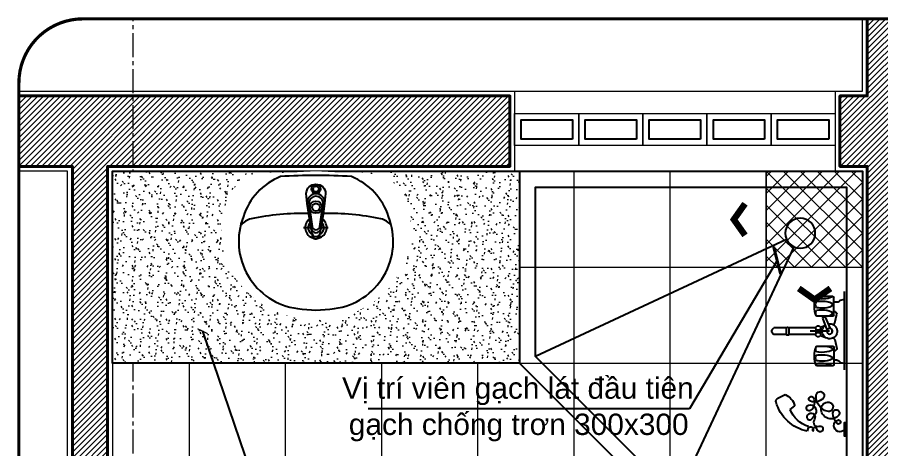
# Model space of a CAD drawing. Header units: millimetres. Extents: x -229618 to 2906, y -178063 to 96806.
# Drawn here: x -110499 to -107802, y -54391 to -53040 of the extents above; entities that cross this region are included whole.
import ezdxf

# ---------------------------------------------------------------- set-up
doc = ezdxf.new("R2010")
doc.units = ezdxf.units.MM
doc.header["$LTSCALE"] = 200
doc.header["$MEASUREMENT"] = 0
doc.set_wipeout_variables(frame=1)
doc.linetypes.add('CENTER2', pattern=[1.125, 0.75, -0.125, 0.125, -0.125])
doc.linetypes.add('DASHED2', pattern=[0.375, 0.25, -0.125])
doc.layers.get('0').update_dxf_attribs({"color": 95, "linetype": 'CONTINUOUS'})
for name, color, linetype, lineweight in [('cat', 1, 'CONTINUOUS', 40), ('hatch', 250, 'CONTINUOUS', 5), ('khuat', 8, 'DASHED2', 15), ('thay', 7, 'CONTINUOUS', 18), ('tim', 18, 'CENTER2', 9)]:
    doc.layers.add(name, color=color, linetype=linetype, lineweight=lineweight)
for name, color, linetype in [('DIM', 251, 'CONTINUOUS'), ('NOITHAT', 99, 'CONTINUOUS'), ('TEXT', 33, 'CONTINUOUS')]:
    doc.layers.add(name, color=color, linetype=linetype)
doc.styles.add('Arial iso', font='vnarial_0.ttf')
doc.styles.add('NHO2', font='vncc-rms.shx', dxfattribs={"width": 0.65})
doc.styles.add('Scale', font='vnsimli.shx', dxfattribs={"width": 0.65, "bigfont": 'bigfont.shx'})
doc.dimstyles.new('Scale', dxfattribs={"dimscale": 75, "dimtxt": 2, "dimasz": 1, "dimexe": 1.6, "dimexo": 0, "dimgap": 0.8, "dimtad": 1, "dimdec": 0, "dimzin": 0, "dimdsep": 46, "dimtxsty": 'Scale', "dimblk": 'ARCHTICK', "dimcen": 0.1, "dimdle": 1, "dimclrd": 256, "dimclre": 256, "dimclrt": 3, "dimadec": 0, "dimazin": 0, "dimtfac": 1, "dimtdec": 0, "dimtix": 1, "dimtmove": 2, "dimatfit": 3, "dimldrblk": 'ARCHTICK', "dimfxl": 0, "dimtolj": 1, "dimtzin": 0, "dimarcsym": 0})

# ---------------------------------------------------------------- blocks, each defined once
blk = doc.blocks.new('_ArchTick')
at = {"color": 0, "linetype": 'ByBlock', "const_width": 0.15}
blk.add_lwpolyline([(-0.5, -0.5), (0.5, 0.5)], dxfattribs=at)
blk = doc.blocks.new('bon tam dung 1000x1000')
for p, q in [((-276524.6, -29330.1), (-275741, -28963.7)), ((-275717.5, -28987.2), (-276083.9, -29770.8))]:
    blk.add_line(p, q)
blk.add_lwpolyline([(-276104.6, -29820.8), (-275504.6, -29820.8), (-275504.6, -28750.8), (-276574.6, -28750.8), (-276574.6, -29350.8), (-276104.6, -29820.8)])
blk.add_lwpolyline([(-276083.9, -29770.8), (-275554.6, -29770.8), (-275554.6, -28800.8), (-276524.6, -28800.8), (-276524.6, -29330.1)], close=True)
blk.add_circle((-275698.3, -28944.5), 46.9)
blk = doc.blocks.new('voi sen')
for p, q in [((-122.7, -5.8), (122.7, -5.8)), ((-99.7, -18), (-102, -5.8)), ((95.6, -18), (98, -5.8)), ((-110.5, -42.2), (-110.5, -93.6)), ((-52.6, -38.7), (-107, -38.7)), ((-92.6, -28.3), (-92.6, -38.7)), ((-28.2, -35.7), (-55.5, -29.7)), ((-49.1, -42.2), (-49.1, -93.6)), ((-2, -52.1), (-2, -112.7)), ((6.6, -49.4), (42.4, -64.7)), ((24.2, -35.7), (51.5, -29.7)), ((45, -42.2), (45, -93.6)), ((48.6, -38.7), (103, -38.7)), ((88.6, -28.3), (88.6, -38.7)), ((106.5, -42.2), (106.5, -93.6)), ((-15.3, -81.1), (-21.4, -65.4)), ((2.4, -59.9), (39.1, -73.4)), ((11.3, -81.1), (17.4, -65.4)), ((-15.3, -81.1), (-19.3, -85.1)), ((-19.3, -85.1), (-19.3, -90.8)), ((-19.3, -90.8), (-15.3, -94.8)), ((-9.6, -81.1), (-15.3, -81.1)), ((-15.3, -94.8), (-9.6, -94.8)), ((-12.5, -94.8), (-12.5, -179.1)), ((-9.6, -81.1), (5.6, -81.1)), ((-5.6, -85.1), (-9.6, -81.1)), ((-9.6, -94.8), (-5.6, -90.8)), ((5.6, -94.8), (-9.6, -94.8)), ((-5.6, -90.8), (-5.6, -85.1)), ((5.6, -81.1), (1.6, -85.1)), ((1.6, -85.1), (1.6, -90.8)), ((1.6, -90.8), (5.6, -94.8)), ((11.3, -81.1), (5.6, -81.1)), ((5.6, -94.8), (11.3, -94.8)), ((8.4, -94.8), (8.4, -179.1)), ((15.3, -85.1), (11.3, -81.1)), ((11.3, -94.8), (15.3, -90.8)), ((15.3, -90.8), (15.3, -85.1)), ((-299.6, -118.4), (-314.4, -121.9)), ((-246.7, -174.9), (-235.3, -160.9)), ((8.4, -179.1), (-12.5, -179.1)), ((-12.5, -187.6), (-12.5, -226.2)), ((8.4, -187.6), (-12.5, -187.6)), ((8.4, -187.6), (8.4, -226.2)), ((-211.5, -214.2), (-199.5, -190.7))]:
    blk.add_line(p, q)
blk.add_lwpolyline([(-329, 0), (-288.4, 0), (-288.4, -6.8), (-329, -6.8)], close=True)
blk.add_lwpolyline([(-309.2, -5.4, 1.296082), (-279.4, -26.7, 1.917127), (-289.6, -29.2, 0.167053), (-258.1, -42, 1.448302), (-264, -23.3, 0.673139), (-247.9, -78.6, 0.486099), (-224, -53.9, 1.074451), (-252.1, -59.9, 0.361514), (-201.9, -94, 1.428906), (-212.1, -72.7, 0.287584), (-220.6, -111.9, 1.502211), (-210.4, -102.5, 0.316107), (-247.9, -109.3, 1.315856), (-232.5, -117.8, 0.643473), (-259.8, -96.5, 0.070392), (-277.7, -109.3, 0.515207), (-275.9, -121.2, 1.801469), (-277.7, -99.9, -0.730196), (-298.9, -84.6, 2.626927), (-309.2, -90.6, -0.91518), (-310.9, -105.9, -0.978175), (-310.9, -102.5, -0.823089), (-307, -120.1, 1.030732)], format="xyb")
blk.add_circle((-2, -52.1), 8.98)
for centre, radius, start, end in [((-96.2, -17.3), 3.51, 190.9342, 244.0927), ((-101.8, -28.8), 9.19, 2.5704, 64.0927), ((97.8, -28.8), 9.19, 115.9073, 177.4296), ((92.2, -17.3), 3.51, 295.9073, 349.0658), ((-107, -42.2), 3.51, 90, 180), ((-55, -38.7), 9.02, 93.3689, 179.6356), ((-52.6, -42.2), 3.51, 0, 90), ((-36.9, -50.2), 16.9, 33.136, 59.1863), ((-2, -52.1), 23.5, 351.179, 325.5025), ((32.9, -50.2), 16.9, 120.8137, 146.864), ((48.6, -42.2), 3.51, 90, 180), ((51, -38.7), 9.02, 0.3644, 86.6311), ((103, -42.2), 3.51, 0, 90), ((38.7, -68.3), 5.13, 274.9908, 44.6088), ((-107.4, -84.3), 9.79, 251.3249, 288.6751), ((-79.8, -21.8), 78.1, 246.834, 293.166), ((-85.4, -78.8), 17.2, 239.5437, 300.4563), ((-57.8, -75.6), 19.9, 244.1068, 295.8932), ((53.8, -75.6), 19.9, 244.1068, 295.8932), ((75.8, -21.8), 78.1, 246.834, 293.166), ((81.3, -78.8), 17.2, 239.5437, 300.4563), ((103.4, -84.3), 9.79, 251.3249, 288.6751), ((-187.2, -94.6), 130, 192.1102, 253.6823), ((-214, -91.2), 89.8, 197.5722, 248.6715), ((-248.8, -213.4), 54.3, 24.7573, 75.5935), ((-9.2, -183.3), 5.39, 127.2582, 232.7418), ((5.2, -183.3), 5.39, 307.2582, 52.7418), ((-220.8, -209.4), 10.4, 253.6823, 332.9058), ((-2, -220.9), 11.7, 206.8707, 333.1293)]:
    blk.add_arc(centre, radius, start, end)
at = {"extrusion": (0, 0, -1)}
for centre, start_param, end_param in [((-112.9, -76.4), 0.240539, 2.117435), ((53.8, -76.4), 5.256148, 8.40062), ((81.3, -76.4), 4.16575, 8.40062), ((53.8, -76.4), 10.448935, 10.451815)]:
    blk.add_ellipse(centre, major_axis=(0, 33), ratio=0.308277, start_param=start_param, end_param=end_param, dxfattribs=at)
for centre, start_param, end_param in [((-85.4, -76.4), 4.16575, 8.40062), ((-57.8, -76.4), 5.256148, 8.40062), ((108.9, -76.4), 0.240539, 2.117435), ((-57.8, -76.4), 10.448935, 10.451815)]:
    blk.add_ellipse(centre, major_axis=(0, 33), ratio=0.308277, start_param=start_param, end_param=end_param)
blk.add_open_spline([(1.3, -44.5), (0.6, -45), (-0.6, -45.9), (0.7, -42.6), (-0.7, -45.8), (0.1, -42.7), (-2.1, -46.1), (-0.8, -43), (-0.3, -45.5), (-3.2, -45.3), (-1.7, -43.7), (-0.4, -44.3), (-3.7, -44.8), (-1.6, -43.5), (-2.9, -44.9), (-2.7, -43.1), (-3.6, -46.3), (-4.5, -42.7), (-1.9, -45.7), (-4.4, -45.2), (-5.6, -45.4)], degree=3, knots=[0, 0, 0, 0, 568.134721, 1123.169269, 1616.378313, 2016.53444, 2635.629623, 3118.672723, 3514.287506, 4143.124786, 4716.379127, 4837.224026, 5505.115343, 5774.448331, 6099.929439, 6319.034324, 6852.912874, 7381.452338, 7952.504332, 8849.986212, 8849.986212, 8849.986212, 8849.986212])
blk = doc.blocks.new('19')
blk.add_wipeout([(223.1, -11.6), (0, 0), (-223.1, -11.6), (-259.1, -59.7), (-285.2, -112.6), (-293.4, -141.6), (-296.2, -200), (-285.5, -259.5), (-263.1, -313.7), (-228, -364.4), (-185.2, -404.4), (-131.9, -436.1), (-76.5, -455.6), (-29.7, -462.1), (29.7, -462.1), (76.5, -455.6), (131.9, -436.1), (185.2, -404.4), (228, -364.4), (263.1, -313.7), (285.5, -259.5), (296.2, -200), (293.4, -141.6), (285.2, -112.6), (259.1, -59.7)]).dxf.layer = 'NOITHAT'
at = {"layer": 'NOITHAT'}
for points in [[(-110.8, -16.9, 0.22408), (-226.4, -141.7), (-226.4, -141.7, 0.48736), (-57.5, -429.2), (-57.5, -429.2, 0.077162), (57.5, -429.2)], [(57.5, -429.2, 0.48736), (226.4, -141.7), (226.4, -141.7, 0.22408), (110.8, -16.9), (110.8, -16.9, 0.033682), (-110.8, -16.9)], [(-12, -194.5), (-14, -182.5), (-14, -182.5, -0.090943), (-16, -176.1), (-16, -176.1), (-22, -134.5), (-27, -101.4), (-30.2, -70), (-30.2, -70, -0.413838), (0, -40.5), (0, -40.5, -0.413838), (30.2, -70), (30.2, -70), (27, -101.4), (22, -134.5), (16, -176.1), (16, -176.1, -0.090943), (14, -182.5), (14, -182.5), (12, -194.5)], [(12, -194.5), (11, -202), (11, -202, -0.409667), (0, -212), (0, -212, -0.409667), (-11, -202), (-11, -202), (-12, -194.5)], [(-12, -194.5, 0.146126), (-9.3, -200.5)]]:
    blk.add_lwpolyline(points, format="xyb", dxfattribs=at)
at = {"layer": 'NOITHAT', "color": 251}
for points in [[(27, -101.4, 0.462811), (0, -70.4), (0, -70.4, 0.462811), (-27, -101.4)], [(-22.4, -131.9, 0.054743), (-202.5, -148.5), (-202.5, -148.5, 0.145929), (-235.1, -168.8)], [(202.5, -148.5, 0.054743), (22.4, -131.9)], [(-19.9, -149.3, 0.636237), (-8, -208.8)], [(-18.3, -160.1, 0.482438), (-11.6, -197.8)], [(8, -208.8, 0.636237), (19.9, -149.3)], [(11.6, -197.8, 0.482438), (18.3, -160.1)], [(235.1, -168.8, 0.145929), (202.5, -148.5)], [(-14, -182.5, 0.245866), (0, -192.2), (0, -192.2, 0.245866), (14, -182.5)], [(-9.3, -200.5, 0.230616), (0, -204.5), (0, -204.5, 0.389882), (12, -194.5)]]:
    blk.add_lwpolyline(points, format="xyb", dxfattribs=at)
blk.add_lwpolyline([(0, -78.4), (0, -78.4, 0.414214), (-22, -99.4), (-12, -173.1), (-12, -173.1, 0.389882), (0, -183.2), (0, -183.2, 0.389882), (12, -173.1), (12, -173.1), (22, -99.4), (22, -99.4, 0.414214)], format="xyb", close=True, dxfattribs=at)
for points in [[(-38.4, -176.3), (-16, -176.3)], [(16, -176.3), (38.4, -176.3)], [(0, -214.6), (0, -212)]]:
    blk.add_lwpolyline(points, dxfattribs=at)
for centre, radius in [((0, -55.9), 14.3), ((0, -55.9), 8.91), ((0, -112.5), 19), ((0, -112.5), 12)]:
    blk.add_circle(centre, radius, dxfattribs=at)

msp = doc.modelspace()

# ---------------------------------------------------------------- hatches: boundary and pattern name
at = {"layer": 'hatch', "linetype": 'Continuous'}
h = msp.add_hatch(dxfattribs=at)
h.set_pattern_fill('ANSI31', color=256, scale=100, style=0)
h.set_pattern_definition([(45, (-285883.295, -7199.217), (-8.8388348, 8.8388348), [])])
h.paths.add_polyline_path([(-107847, -54606.1), (-107847, -53506.1), (-107932, -53506.1), (-107932, -53286.1), (-107847, -53286.1), (-107847, -53045.2), (-107627, -53045.2), (-107627, -55386.1), (-107847, -55386.1)])
h.paths.add_polyline_path([(-110494, -53286.1), (-108962, -53286.1), (-108962, -53506.1), (-110217, -53506.1), (-110217, -54636.1), (-110327, -54636.1), (-110327, -53506.1), (-110494, -53506.1)])
h.paths.add_polyline_path([(-110327, -55386.1), (-110217, -55386.1), (-110217, -55496.1), (-108227, -55496.1), (-108227, -54606.1), (-108117, -54606.1), (-108117, -55496.1), (-107847, -55496.1), (-107847, -55606.1), (-110217, -55606.1), (-110217, -55752.8), (-110327, -55752.8)])
edge = h.paths.add_edge_path()
edge.add_arc((-107748.4, -55552.8), 200, 270, 307.3846, ccw=False)
edge.add_line((-107748.4, -55752.8), (-107847, -55752.8))
edge.add_line((-107847, -55752.8), (-107847, -55606.1))
edge.add_line((-107847, -55606.1), (-107627, -55606.1))
edge.add_line((-107627, -55606.1), (-107627, -55711.7))
h = msp.add_hatch(dxfattribs=at)
h.set_pattern_fill('_USER', color=256, scale=300, angle=90, style=0, double=1, pattern_type=0)
h.set_pattern_definition([(90, (-107862, -53521.05), (300, 2e-14), []), (7e-15, (-107862, -53521.05), (4e-14, -300), [])])
h.paths.add_polyline_path([(-107862, -53521.1), (-107862, -54591.1), (-108242, -54591.1), (-108242, -55481.1), (-110202, -55481.1), (-110202, -55386.1), (-110202, -54636.1), (-110202, -53521.1)])
h = msp.add_hatch(dxfattribs=at)
h.set_pattern_fill('ANSI37', color=256, scale=300, angle=90, style=0)
h.set_pattern_definition([(135, (-107862, -53821.054), (-26.5165, -26.5165), []), (225, (-107862, -53821.054), (26.5165, -26.5165), [])])
h.paths.add_polyline_path([(-107862, -53821.1), (-107862, -53521.1), (-108162, -53521.1), (-108162, -53821.1)])

# ---------------------------------------------------------------- linework, layer by layer
at = {"layer": 'cat', "linetype": 'Continuous'}
for points in [[(-108117, -54606.1), (-108117, -55496.1), (-107847, -55496.1), (-107847, -54606.1), (-107847, -53506.1), (-107932, -53506.1), (-107932, -53286.1), (-107847, -53286.1), (-107847, -53045.2)], [(-110494, -53286.1), (-108962, -53286.1), (-108962, -53506.1), (-110217, -53506.1), (-110217, -54636.1), (-110327, -54636.1), (-110327, -53506.1), (-110494, -53506.1)]]:
    msp.add_lwpolyline(points, dxfattribs=at)
at = {"layer": 'hatch'}
msp.add_line((-107947, -53271.1), (-107947, -53521.1), dxfattribs=at)
at = {"layer": 'hatch', "linetype": 'Continuous'}
for points in [[(-107947, -53271.1), (-107862, -53271.1), (-107862, -53045.2)], [(-110494, -53271.1), (-108947, -53271.1)], [(-110342, -55752.8), (-110342, -55386.1), (-110202, -55386.1), (-110202, -55481.1), (-108242, -55481.1), (-108242, -54591.1), (-107862, -54591.1), (-107862, -53521.1), (-110202, -53521.1), (-110202, -54636.1), (-110342, -54636.1), (-110342, -53521.1), (-110494, -53521.1)]]:
    msp.add_lwpolyline(points, dxfattribs=at)
for points in [[(-108747, -53441.1), (-108947, -53441.1), (-108947, -53341.1), (-108747, -53341.1)], [(-108547, -53441.1), (-108747, -53441.1), (-108747, -53341.1), (-108547, -53341.1)], [(-108347, -53441.1), (-108547, -53441.1), (-108547, -53341.1), (-108347, -53341.1)], [(-108147, -53441.1), (-108347, -53441.1), (-108347, -53341.1), (-108147, -53341.1)], [(-107947, -53441.1), (-108147, -53441.1), (-108147, -53341.1), (-107947, -53341.1)]]:
    msp.add_lwpolyline(points, close=True, dxfattribs=at)
at = {"layer": 'khuat', "color": 5, "const_width": 10}
msp.add_lwpolyline([(-107548.4, -55552.8), (-107548.4, -53045.2), (-110294, -53045.2, 0.414214), (-110494, -53245.2), (-110494, -55752.8), (-107748.4, -55752.8, 0.414214)], format="xyb", close=True, dxfattribs=at)
at = {"layer": 'TEXT', "linetype": 'Continuous'}
for points in [[(-108767, -53421.1), (-108927, -53421.1), (-108927, -53361.1), (-108767, -53361.1)], [(-108567, -53421.1), (-108727, -53421.1), (-108727, -53361.1), (-108567, -53361.1)], [(-108367, -53421.1), (-108527, -53421.1), (-108527, -53361.1), (-108367, -53361.1)], [(-108167, -53421.1), (-108327, -53421.1), (-108327, -53361.1), (-108167, -53361.1)], [(-107967, -53421.1), (-108127, -53421.1), (-108127, -53361.1), (-107967, -53361.1)]]:
    msp.add_lwpolyline(points, close=True, dxfattribs=at)
at = {"layer": 'TEXT', "const_width": 20}
for points in [[(-108228.2, -53721.4), (-108263.1, -53672.1), (-108228.2, -53622.7)], [(-108060.4, -53887.3), (-108011, -53922.2), (-107961.6, -53887.3)]]:
    msp.add_lwpolyline(points, dxfattribs=at)
at = {"layer": 'thay', "linetype": 'Continuous'}
msp.add_line((-108947, -53271.1), (-107947, -53271.1), dxfattribs=at)
msp.add_lwpolyline([(-107862, -53821.1), (-107862, -53521.1), (-108162, -53521.1), (-108162, -53821.1)], close=True, dxfattribs=at)
at = {"layer": 'tim', "ltscale": 0.5}
msp.add_line((-110137, -55752.8), (-110137, -53045.2), dxfattribs=at)

# ---------------------------------------------------------------- block references
at = {"layer": 'NOITHAT', "linetype": 'Continuous', "xscale": -1, "rotation": 270}
for name, p in [('bon tam dung 1000x1000', (-79111.2, 221983.5)), ('voi sen', (-107912, -54019.1))]:
    msp.add_blockref(name, p, dxfattribs=at)

# ---------------------------------------------------------------- texts
at = {"layer": 'TEXT', "style": 'Arial iso'}
for s, p in [('VÞ trÝ viªn g¹ch l¸t ®Çu tiªn', (-109485.7, -54231.9)), ('g¹ch chèng tr¬n 300x300', (-109464.5, -54345.1))]:
    msp.add_text(s, height=66.667, dxfattribs=at).set_placement(p)

# ---------------------------------------------------------------- leaders
at = {"layer": 'DIM'}
msp.add_leader([(-108128, -53799.6), (-108401.5, -54263.8), (-109403.9, -54263.8)], dimstyle='Scale', override={"dimscale": 25, "dimasz": 2.5, "dimfxl": 90}, dxfattribs=at)

# ---------------------------------------------------------------- next in the draw order: wipeouts: each hides what was drawn before it
at = {"linetype": 'Continuous'}
msp.add_wipeout([(-108932, -53521.1), (-108932, -54121.1), (-110202, -54121.1), (-110202, -53521.1)], dxfattribs=at).dxf.layer = 'hatch'

# ---------------------------------------------------------------- next in the draw order: hatches: boundary and pattern name
at = {"layer": 'hatch'}
h = msp.add_hatch(dxfattribs=at)
h.set_pattern_fill('CATTHO', color=256, scale=20, angle=270, style=0)
h.set_pattern_definition([(232.5, (-93771.72, -57362.392), (-38.536475, 1.25987), [6, -30.4, 0, -34, 0, -32.5]), (262.5, (-93771.72, -57362.39), (-56.44292, -35.39553), [6, -16.4, 0, -27.4, 0, -10.5]), (302.5, (-93771.72, -57337.792), (-0.11318, -62.28284), [6, -10, 0, -36, 0, -47]), (312.5, (-93771.72, -57337.79), (-17.55351, -60.12253), [6, -5, 0, -23.6, 0, -27])])
h.paths.add_polyline_path([(-108932, -53521.1), (-108932, -54121.1), (-110202, -54121.1), (-110202, -53521.1)])

# ---------------------------------------------------------------- next in the draw order: linework, layer by layer
msp.add_line((-108947, -53271.1), (-108947, -53521.1), dxfattribs=at)
at = {"layer": 'NOITHAT', "linetype": 'Continuous'}
msp.add_lwpolyline([(-108932, -53521.1), (-108932, -54121.1), (-110202, -54121.1), (-110202, -53521.1)], close=True, dxfattribs=at)
at = {"layer": 'thay', "linetype": 'Continuous'}
msp.add_line((-108947, -53521.1), (-107947, -53521.1), dxfattribs=at)

# ---------------------------------------------------------------- next in the draw order: leaders
at = {"layer": 'DIM', "ltscale": 2.5}
msp.add_leader([(-109921, -54020.8), (-109745.8, -54535.8), (-108985.2, -54535.8)], dimstyle='Scale', override={"dimscale": 25, "dimtxt": 1.8, "dimtad": 0, "dimtxsty": 'NHO2', "dimclre": 250}, dxfattribs=at)

# ---------------------------------------------------------------- next in the draw order: block references
at = {"layer": 'thay'}
msp.add_blockref('19', (-109567, -53521.1), dxfattribs=at)

doc.saveas('drawing.dxf')
